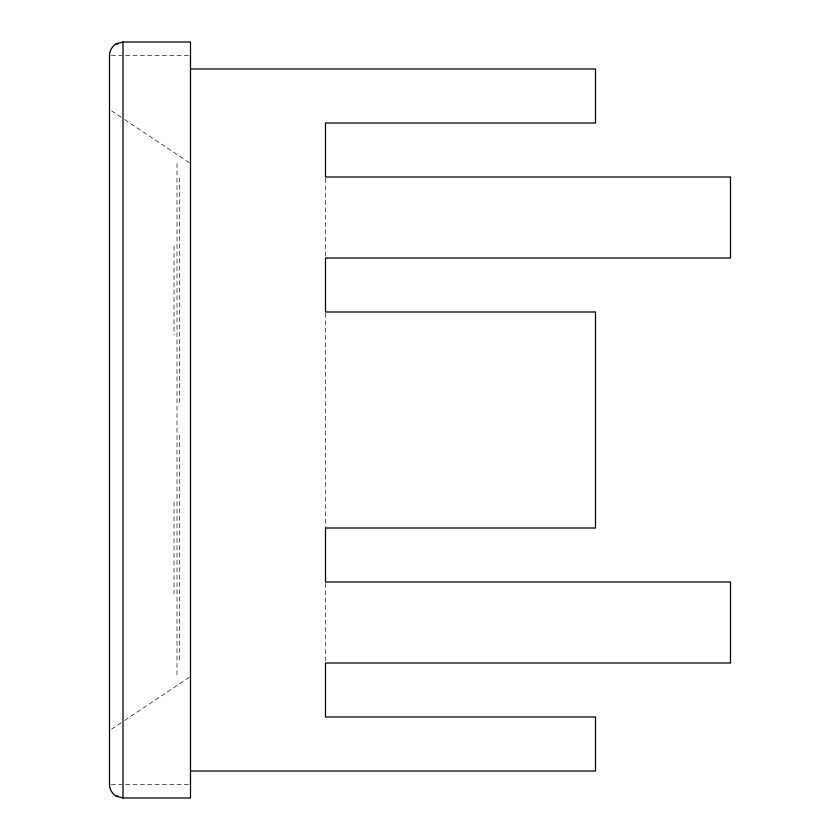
<?xml version="1.0" encoding="UTF-8"?>
<svg xmlns="http://www.w3.org/2000/svg" width="840" height="840" viewBox="0 0 840 840"><rect width="100%" height="100%" fill="white"/><g stroke="black" fill="none" stroke-linecap="round" stroke-linejoin="round"><path stroke-width="0.63" stroke-dasharray="4.2 3.15" d="M111.657 729.057L123.543 721.14M124.624 720.416L190.502 676.505M111.311 55.503L121.832 55.503M125.601 55.503L190.502 55.503M111.311 784.497L121.832 784.497M125.601 784.497L189.2 784.497M111.657 110.943L123.543 118.86M124.624 119.585L190.502 163.496M325.5 178.311L325.5 256.694M325.5 313.31L325.5 528.003M325.5 583.307L325.5 661.689M179.697 177.744L179.697 404.544M179.697 435.257L179.697 662.057M176.999 163.496L176.999 676.505M174.027 246.057L174.027 335.16M174.027 501.953L174.027 593.754"/><path stroke-width="1.26" d="M116.245 43.806L122.997 42L190.502 42L190.502 798L122.997 798L116.245 796.194A13.503 13.503 0 0 1 109.505 784.497L109.505 55.503A13.503 13.503 0 0 1 116.245 43.806L118.23 43.806M190.502 68.995L595.497 68.995L595.497 122.997L325.5 122.997L325.5 176.999L730.496 176.999L730.496 257.995L325.5 257.995L325.5 311.997L595.497 311.997L595.497 528.003L325.5 528.003L325.5 582.005L730.496 582.005L730.496 663.001L325.5 663.001L325.5 717.003L595.497 717.003L595.497 771.005L190.502 771.005M116.245 796.194L118.23 796.194M122.997 42L122.997 798"/></g></svg>
